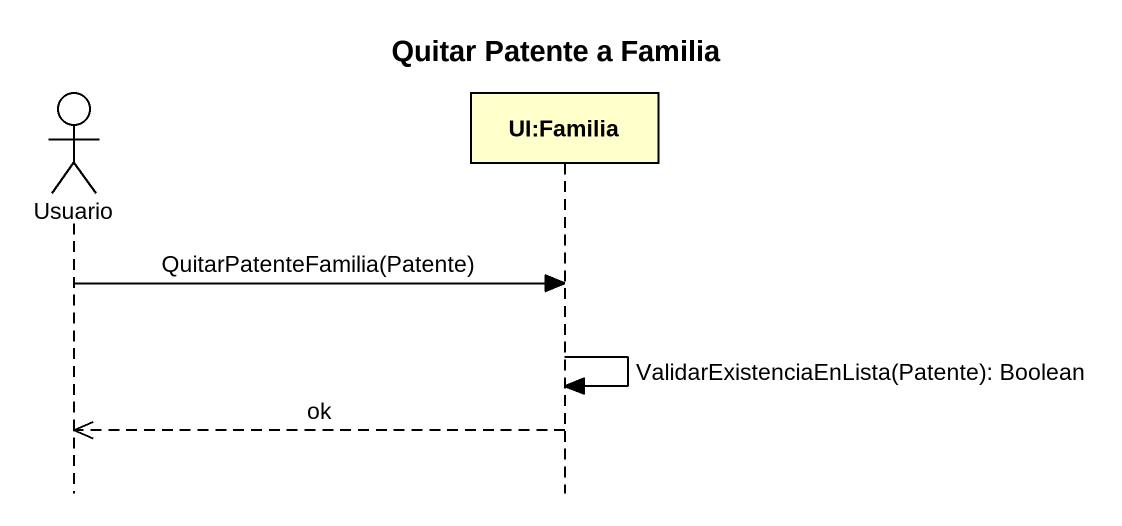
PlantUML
@startuml
title Quitar Patente a Familia
hide footbox
actor Usuario
participant "UI:Familia" as UI_Familia

Usuario -> UI_Familia : QuitarPatenteFamilia(Patente)
UI_Familia -> UI_Familia : ValidarExistenciaEnLista(Patente): Boolean
UI_Familia -->> Usuario : ok
@enduml
